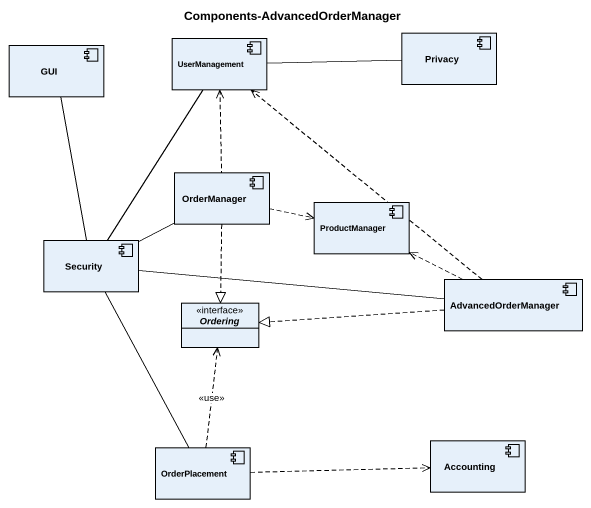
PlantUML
@startuml
title Components-AdvancedOrderManager
allowmixing
hide circle
hide empty members
component UserManagement
component Privacy
component GUI
component OrderManager
component ProductManager
component Security
interface Ordering
component AdvancedOrderManager
component OrderPlacement
component Accounting
UserManagement <.. OrderManager
UserManagement -- Security
Privacy -left- UserManagement
OrderManager .right.> ProductManager
OrderManager ..|> Ordering
Security -up- GUI
Security -right- OrderManager
Security -- OrderPlacement
AdvancedOrderManager .up.> UserManagement
AdvancedOrderManager .left.> ProductManager
AdvancedOrderManager -left- Security
AdvancedOrderManager .left.|> Ordering
OrderPlacement .up.> Ordering : <<use>>
OrderPlacement .right.> Accounting
@enduml
